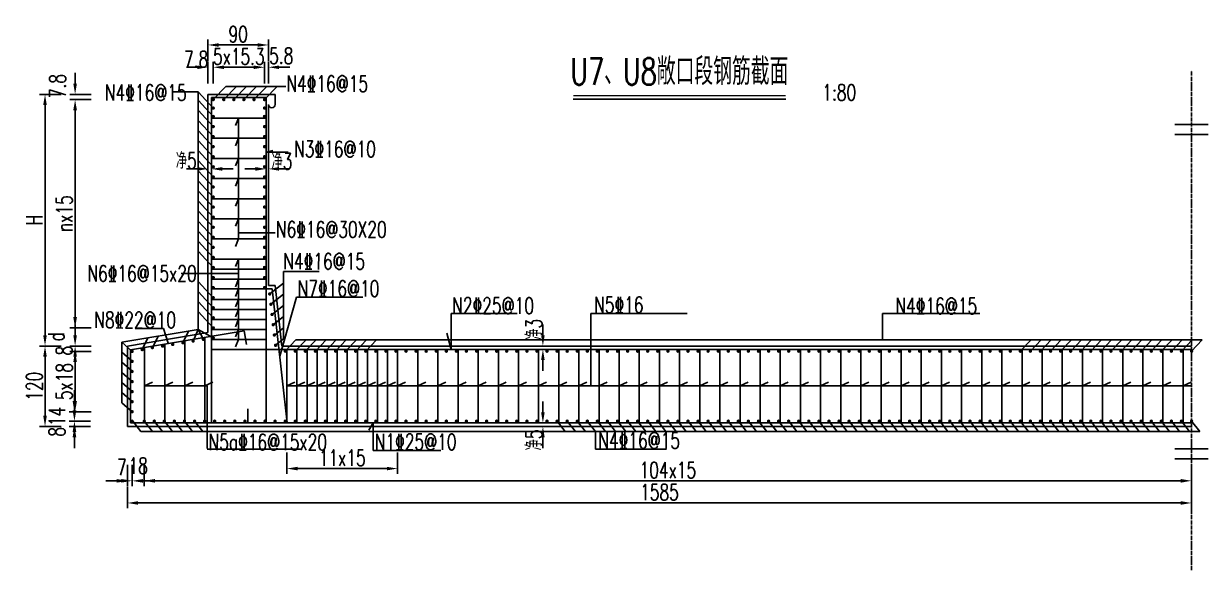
# Model space of a CAD drawing. Header units: millimetres. Extents: x -24222 to 32035, y -74604 to 14337.
# Drawn here: x -3096 to -1332, y -12174 to -11359 of the extents above; entities that cross this region are included whole.
import ezdxf
from ezdxf.enums import TextEntityAlignment as Align

# ---------------------------------------------------------------- set-up
doc = ezdxf.new("R2010")
doc.units = ezdxf.units.MM
doc.header["$LTSCALE"] = 0.25
doc.header["$MEASUREMENT"] = 0
doc.linetypes.add('ACAD_ISO04W100', pattern=[30, 24, -3, 0, -3])
for name, color, linetype in [('中心线', 5, 'ACAD_ISO04W100'), ('文字', 7, 'Continuous'), ('标注', 7, 'Continuous'), ('次轮廓线', 7, 'Continuous'), ('钢筋', 1, 'Continuous')]:
    doc.layers.add(name, color=color, linetype=linetype)
doc.styles.get("Standard").update_dxf_attribs({"font": 'simplex1.shx', "width": 0.7, "bigfont": 'hztxt.shx'})
doc.dimstyles.new('80', dxfattribs={"dimscale": 8, "dimtxt": 3, "dimasz": 2, "dimexe": 1, "dimexo": 1, "dimgap": 0.5, "dimtad": 1, "dimdec": 1, "dimdsep": 46, "dimtxsty": 'Standard', "dimcen": 0.5, "dimadec": 0, "dimazin": 0, "dimtfac": 1, "dimtdec": 1, "dimtofl": 0, "dimtmove": 2, "dimatfit": 3, "dimfxl": 0, "dimtolj": 1, "dimtzin": 0, "dimarcsym": 0})

# ---------------------------------------------------------------- blocks, each defined once
blk = doc.blocks.new('点筋')
at = {"layer": '钢筋', "const_width": 2.5}
blk.add_lwpolyline([(-1.25, 0, 1), (1.25, 0, 1)], format="xyb", close=True, dxfattribs=at)
blk = doc.blocks.new('*D267')
at = {"layer": 'Defpoints', "color": 0}
for p in [(-3019.2, -11839.5), (-3064.3, -11959.5), (-3019.2, -11959.5)]:
    blk.add_point(p, dxfattribs=at)
at = {"layer": '标注', "color": 0, "lineweight": -2}
for p, q in [((-3040.3, -11839.5), (-3072.3, -11839.5)), ((-3064.3, -11855.5), (-3064.3, -11943.5)), ((-3040.3, -11959.5), (-3072.3, -11959.5))]:
    blk.add_line(p, q, dxfattribs=at)
at = {"layer": '标注', "color": 0}
for points in [[(-3067, -11855.5), (-3061.7, -11855.5), (-3064.3, -11839.5)], [(-3067, -11943.5), (-3061.7, -11943.5), (-3064.3, -11959.5)]]:
    blk.add_solid(points, dxfattribs=at)
at = {"layer": '标注', "color": 0, "insert": (-3080.3, -11899.5), "char_height": 24, "attachment_point": 5, "rotation": 90}
blk.add_mtext('\\A1;120', dxfattribs=at)
blk = doc.blocks.new('*D276')
at = {"layer": 'Defpoints', "color": 0}
for p in [(-2813.8, -11424.1), (-2821.6, -11479.5), (-2813.8, -11472.3)]:
    blk.add_point(p, dxfattribs=at)
at = {"layer": '标注', "color": 0, "lineweight": -2}
for p, q in [((-2821.6, -11448.1), (-2821.6, -11416.1)), ((-2813.8, -11448.1), (-2813.8, -11416.1)), ((-2837.6, -11424.1), (-2853.6, -11424.1)), ((-2797.8, -11424.1), (-2781.8, -11424.1))]:
    blk.add_line(p, q, dxfattribs=at)
at = {"layer": '标注', "color": 0}
for points in [[(-2837.6, -11421.5), (-2837.6, -11426.8), (-2821.6, -11424.1)], [(-2797.8, -11421.5), (-2797.8, -11426.8), (-2813.8, -11424.1)]]:
    blk.add_solid(points, dxfattribs=at)
at = {"layer": '标注', "color": 0, "insert": (-2839.2, -11412.2), "char_height": 24, "attachment_point": 5}
blk.add_mtext('\\A1;7.8', dxfattribs=at)
blk = doc.blocks.new('*D277')
at = {"layer": 'Defpoints', "color": 0}
for p in [(-2731.6, -11424.1), (-2737.4, -11472.3), (-2731.6, -11472.3)]:
    blk.add_point(p, dxfattribs=at)
at = {"layer": '标注', "color": 0, "lineweight": -2}
for p, q in [((-2737.4, -11448.1), (-2737.4, -11416.1)), ((-2731.6, -11448.1), (-2731.6, -11416.1)), ((-2753.4, -11424.1), (-2769.4, -11424.1)), ((-2715.6, -11424.1), (-2699.6, -11424.1))]:
    blk.add_line(p, q, dxfattribs=at)
at = {"layer": '标注', "color": 0}
for points in [[(-2753.4, -11421.5), (-2753.4, -11426.8), (-2737.4, -11424.1)], [(-2715.6, -11421.5), (-2715.6, -11426.8), (-2731.6, -11424.1)]]:
    blk.add_solid(points, dxfattribs=at)
at = {"layer": '标注', "color": 0, "insert": (-2712.4, -11407), "char_height": 24, "attachment_point": 5}
blk.add_mtext('\\A1;5.8', dxfattribs=at)
blk = doc.blocks.new('*D268')
at = {"layer": 'Defpoints', "color": 0}
for p in [(-2731.6, -11390.9), (-2821.6, -11424.3), (-2731.6, -11424.3)]:
    blk.add_point(p, dxfattribs=at)
at = {"layer": '标注', "color": 0, "lineweight": -2}
for p, q in [((-2821.6, -11414.9), (-2821.6, -11382.9)), ((-2805.6, -11390.9), (-2747.6, -11390.9)), ((-2731.6, -11414.9), (-2731.6, -11382.9))]:
    blk.add_line(p, q, dxfattribs=at)
at = {"layer": '标注', "color": 0}
for points in [[(-2805.6, -11388.3), (-2805.6, -11393.6), (-2821.6, -11390.9)], [(-2747.6, -11388.3), (-2747.6, -11393.6), (-2731.6, -11390.9)]]:
    blk.add_solid(points, dxfattribs=at)
at = {"layer": '标注', "color": 0, "insert": (-2776.6, -11374.9), "char_height": 24, "attachment_point": 5}
blk.add_mtext('\\A1;90', dxfattribs=at)
blk = doc.blocks.new('*D278')
at = {"layer": 'Defpoints', "color": 0}
for p in [(-2941.6, -11839.5), (-3019.5, -11847.5), (-2934.6, -11847.5)]:
    blk.add_point(p, dxfattribs=at)
at = {"layer": '标注', "color": 0, "lineweight": -2}
for p, q in [((-3019.5, -11823.5), (-3019.5, -11807.5)), ((-2995.5, -11839.5), (-3027.5, -11839.5)), ((-2995.5, -11847.5), (-3027.5, -11847.5)), ((-3019.5, -11863.5), (-3019.5, -11879.5))]:
    blk.add_line(p, q, dxfattribs=at)
at = {"layer": '标注', "color": 0}
for points in [[(-3022.2, -11823.5), (-3016.8, -11823.5), (-3019.5, -11839.5)], [(-3022.2, -11863.5), (-3016.8, -11863.5), (-3019.5, -11847.5)]]:
    blk.add_solid(points, dxfattribs=at)
at = {"layer": '标注', "color": 0, "insert": (-3035.7, -11846.4), "char_height": 24, "attachment_point": 5, "rotation": 90}
blk.add_mtext('\\A1;8', dxfattribs=at)
blk = doc.blocks.new('*D269')
at = {"layer": 'Defpoints', "color": 0}
for p in [(-2941.6, -12039.7), (-1356.6, -12039.7), (-1356.6, -12073.4)]:
    blk.add_point(p, dxfattribs=at)
at = {"layer": '标注', "color": 0, "lineweight": -2}
for p, q in [((-2941.6, -12049.4), (-2941.6, -12081.4)), ((-1356.6, -12049.4), (-1356.6, -12081.4)), ((-2925.6, -12073.4), (-1372.6, -12073.4))]:
    blk.add_line(p, q, dxfattribs=at)
at = {"layer": '标注', "color": 0}
for points in [[(-2925.6, -12070.8), (-2925.6, -12076.1), (-2941.6, -12073.4)], [(-1372.6, -12070.8), (-1372.6, -12076.1), (-1356.6, -12073.4)]]:
    blk.add_solid(points, dxfattribs=at)
at = {"layer": '标注', "color": 0, "insert": (-2149.1, -12057.4), "char_height": 24, "attachment_point": 5}
blk.add_mtext('\\A1;1585', dxfattribs=at)
blk = doc.blocks.new('*D279')
at = {"layer": 'Defpoints', "color": 0}
for p in [(-2813.8, -11812.5), (-3019.5, -11839.5), (-2941.6, -11839.5)]:
    blk.add_point(p, dxfattribs=at)
at = {"layer": '标注', "color": 0, "lineweight": -2}
for p, q in [((-3019.5, -11796.5), (-3019.5, -11780.5)), ((-2995.5, -11812.5), (-3027.5, -11812.5)), ((-2995.5, -11839.5), (-3027.5, -11839.5)), ((-3019.5, -11855.5), (-3019.5, -11871.5))]:
    blk.add_line(p, q, dxfattribs=at)
at = {"layer": '标注', "color": 0}
for points in [[(-3022.2, -11796.5), (-3016.8, -11796.5), (-3019.5, -11812.5)], [(-3022.2, -11855.5), (-3016.8, -11855.5), (-3019.5, -11839.5)]]:
    blk.add_solid(points, dxfattribs=at)
at = {"layer": '标注', "color": 0, "insert": (-3047.7, -11825.8), "char_height": 24, "attachment_point": 5, "rotation": 90}
blk.add_mtext('\\A1;d', dxfattribs=at)
blk = doc.blocks.new('*D280')
at = {"layer": 'Defpoints', "color": 0}
for p in [(-2916.6, -11951.5), (-1356.6, -11951.5), (-1356.6, -12040.4)]:
    blk.add_point(p, dxfattribs=at)
at = {"layer": '标注', "color": 0, "lineweight": -2}
for p, q in [((-2916.6, -12016.4), (-2916.6, -12048.4)), ((-1356.6, -12016.4), (-1356.6, -12048.4)), ((-2900.6, -12040.4), (-1372.6, -12040.4))]:
    blk.add_line(p, q, dxfattribs=at)
at = {"layer": '标注', "color": 0}
for points in [[(-2900.6, -12037.7), (-2900.6, -12043.1), (-2916.6, -12040.4)], [(-1372.6, -12037.7), (-1372.6, -12043.1), (-1356.6, -12040.4)]]:
    blk.add_solid(points, dxfattribs=at)
at = {"layer": '标注', "color": 0, "insert": (-2136.6, -12024.4), "char_height": 24, "attachment_point": 5}
blk.add_mtext('\\A1;104x15', dxfattribs=at)
blk = doc.blocks.new('*D281')
at = {"layer": 'Defpoints', "color": 0}
for p in [(-2737.4, -11424.1), (-2813.8, -11472.3), (-2737.4, -11472.3)]:
    blk.add_point(p, dxfattribs=at)
at = {"layer": '标注', "color": 0, "lineweight": -2}
for p, q in [((-2813.8, -11448.1), (-2813.8, -11416.1)), ((-2737.4, -11448.1), (-2737.4, -11416.1)), ((-2797.8, -11424.1), (-2753.4, -11424.1))]:
    blk.add_line(p, q, dxfattribs=at)
at = {"layer": '标注', "color": 0}
for points in [[(-2797.8, -11421.5), (-2797.8, -11426.8), (-2813.8, -11424.1)], [(-2753.4, -11421.5), (-2753.4, -11426.8), (-2737.4, -11424.1)]]:
    blk.add_solid(points, dxfattribs=at)
at = {"layer": '标注', "color": 0, "insert": (-2775.6, -11408.1), "char_height": 24, "attachment_point": 5}
blk.add_mtext('\\A1;5x15.3', dxfattribs=at)
blk = doc.blocks.new('*D282')
at = {"layer": 'Defpoints', "color": 0}
for p in [(-2934.6, -11951.5), (-2916.6, -11951.5), (-2934.6, -12040.4)]:
    blk.add_point(p, dxfattribs=at)
at = {"layer": '标注', "color": 0, "lineweight": -2}
for p, q in [((-2934.6, -12016.4), (-2934.6, -12048.4)), ((-2916.6, -12016.4), (-2916.6, -12048.4)), ((-2950.6, -12040.4), (-2966.6, -12040.4)), ((-2900.6, -12040.4), (-2884.6, -12040.4))]:
    blk.add_line(p, q, dxfattribs=at)
at = {"layer": '标注', "color": 0}
for points in [[(-2950.6, -12037.7), (-2950.6, -12043.1), (-2934.6, -12040.4)], [(-2900.6, -12037.7), (-2900.6, -12043.1), (-2916.6, -12040.4)]]:
    blk.add_solid(points, dxfattribs=at)
at = {"layer": '标注', "color": 0, "insert": (-2925.6, -12018), "char_height": 24, "attachment_point": 5}
blk.add_mtext('\\A1;18', dxfattribs=at)
blk = doc.blocks.new('*D283')
at = {"layer": 'Defpoints', "color": 0}
for p in [(-2941.6, -11951.5), (-2934.6, -11951.5), (-2941.6, -12040.5)]:
    blk.add_point(p, dxfattribs=at)
at = {"layer": '标注', "color": 0, "lineweight": -2}
for p, q in [((-2941.6, -12016.5), (-2941.6, -12048.5)), ((-2934.6, -12016.5), (-2934.6, -12048.5)), ((-2957.6, -12040.5), (-2973.6, -12040.5)), ((-2918.6, -12040.5), (-2902.6, -12040.5))]:
    blk.add_line(p, q, dxfattribs=at)
at = {"layer": '标注', "color": 0}
for points in [[(-2957.6, -12037.8), (-2957.6, -12043.1), (-2941.6, -12040.5)], [(-2918.6, -12037.8), (-2918.6, -12043.1), (-2934.6, -12040.5)]]:
    blk.add_solid(points, dxfattribs=at)
at = {"layer": '标注', "color": 0, "insert": (-2949.8, -12020.2), "char_height": 24, "attachment_point": 5}
blk.add_mtext('\\A1;7', dxfattribs=at)
blk = doc.blocks.new('*D284')
at = {"layer": 'Defpoints', "color": 0}
for p in [(-3019.5, -11464.5), (-2813.8, -11464.5), (-2813.8, -11472.3)]:
    blk.add_point(p, dxfattribs=at)
at = {"layer": '标注', "color": 0, "lineweight": -2}
for p, q in [((-3019.5, -11448.5), (-3019.5, -11432.5)), ((-2995.5, -11464.5), (-3027.5, -11464.5)), ((-2995.5, -11472.3), (-3027.5, -11472.3)), ((-3019.5, -11488.3), (-3019.5, -11504.3))]:
    blk.add_line(p, q, dxfattribs=at)
at = {"layer": '标注', "color": 0}
for points in [[(-3022.2, -11448.5), (-3016.8, -11448.5), (-3019.5, -11464.5)], [(-3022.2, -11488.3), (-3016.8, -11488.3), (-3019.5, -11472.3)]]:
    blk.add_solid(points, dxfattribs=at)
at = {"layer": '标注', "color": 0, "insert": (-3045.5, -11452.2), "char_height": 24, "attachment_point": 5, "rotation": 90}
blk.add_mtext('\\A1;7.8', dxfattribs=at)
blk = doc.blocks.new('*D285')
at = {"layer": 'Defpoints', "color": 0}
for p in [(-3020.5, -11959.5), (-2934.6, -11951.5), (-2934.6, -11959.5)]:
    blk.add_point(p, dxfattribs=at)
at = {"layer": '标注', "color": 0, "lineweight": -2}
for p, q in [((-3020.5, -11935.5), (-3020.5, -11919.5)), ((-2996.5, -11951.5), (-3028.5, -11951.5)), ((-2996.5, -11959.5), (-3028.5, -11959.5)), ((-3020.5, -11975.5), (-3020.5, -11991.5))]:
    blk.add_line(p, q, dxfattribs=at)
at = {"layer": '标注', "color": 0}
for points in [[(-3023.2, -11935.5), (-3017.8, -11935.5), (-3020.5, -11951.5)], [(-3023.2, -11975.5), (-3017.8, -11975.5), (-3020.5, -11959.5)]]:
    blk.add_solid(points, dxfattribs=at)
at = {"layer": '标注', "color": 0, "insert": (-3046.5, -11967.5), "char_height": 24, "attachment_point": 5, "rotation": 90}
blk.add_mtext('\\A1;8', dxfattribs=at)
blk = doc.blocks.new('*D286')
at = {"layer": 'Defpoints', "color": 0}
for p in [(-3020.5, -11937.5), (-2934.6, -11937.5), (-2934.6, -11951.5)]:
    blk.add_point(p, dxfattribs=at)
at = {"layer": '标注', "color": 0, "lineweight": -2}
for p, q in [((-3020.5, -11921.5), (-3020.5, -11905.5)), ((-2996.5, -11937.5), (-3028.5, -11937.5)), ((-2996.5, -11951.5), (-3028.5, -11951.5)), ((-3020.5, -11967.5), (-3020.5, -11983.5))]:
    blk.add_line(p, q, dxfattribs=at)
at = {"layer": '标注', "color": 0}
for points in [[(-3023.2, -11921.5), (-3017.8, -11921.5), (-3020.5, -11937.5)], [(-3023.2, -11967.5), (-3017.8, -11967.5), (-3020.5, -11951.5)]]:
    blk.add_solid(points, dxfattribs=at)
at = {"layer": '标注', "color": 0, "insert": (-3046.5, -11944.5), "char_height": 24, "attachment_point": 5, "rotation": 90}
blk.add_mtext('\\A1;14', dxfattribs=at)
blk = doc.blocks.new('*D287')
at = {"layer": 'Defpoints', "color": 0}
for p in [(-3019.5, -11847.5), (-2934.6, -11847.5), (-2934.6, -11937.5)]:
    blk.add_point(p, dxfattribs=at)
at = {"layer": '标注', "color": 0, "lineweight": -2}
for p, q in [((-2995.5, -11847.5), (-3027.5, -11847.5)), ((-3019.5, -11921.5), (-3019.5, -11863.5)), ((-2995.5, -11937.5), (-3027.5, -11937.5))]:
    blk.add_line(p, q, dxfattribs=at)
at = {"layer": '标注', "color": 0}
for points in [[(-3022.2, -11863.5), (-3016.8, -11863.5), (-3019.5, -11847.5)], [(-3022.2, -11921.5), (-3016.8, -11921.5), (-3019.5, -11937.5)]]:
    blk.add_solid(points, dxfattribs=at)
at = {"layer": '标注', "color": 0, "insert": (-3035.5, -11892.5), "char_height": 24, "attachment_point": 5, "rotation": 90}
blk.add_mtext('\\A1;5x18', dxfattribs=at)
blk = doc.blocks.new('*D270')
at = {"layer": 'Defpoints', "color": 0}
for p in [(-3019.5, -11472.3), (-3019.5, -11812.5), (-3019.5, -11812.5)]:
    blk.add_point(p, dxfattribs=at)
at = {"layer": '标注', "color": 0, "lineweight": -2}
for p, q in [((-3019.5, -11472.3), (-3027.5, -11472.3)), ((-3019.5, -11488.3), (-3019.5, -11796.5)), ((-3019.5, -11812.5), (-3027.5, -11812.5))]:
    blk.add_line(p, q, dxfattribs=at)
at = {"layer": '标注', "color": 0}
for points in [[(-3022.2, -11488.3), (-3016.8, -11488.3), (-3019.5, -11472.3)], [(-3022.2, -11796.5), (-3016.8, -11796.5), (-3019.5, -11812.5)]]:
    blk.add_solid(points, dxfattribs=at)
at = {"layer": '标注', "color": 0, "insert": (-3035.5, -11642.4), "char_height": 24, "attachment_point": 5, "rotation": 90}
blk.add_mtext('\\A1;nx15', dxfattribs=at)
blk = doc.blocks.new('*D271')
at = {"layer": 'Defpoints', "color": 0}
for p in [(-3019.5, -11464.5), (-3064.3, -11839.5), (-3019.5, -11839.5)]:
    blk.add_point(p, dxfattribs=at)
at = {"layer": '标注', "color": 0, "lineweight": -2}
for p, q in [((-3040.3, -11464.5), (-3072.3, -11464.5)), ((-3064.3, -11480.5), (-3064.3, -11823.5)), ((-3040.3, -11839.5), (-3072.3, -11839.5))]:
    blk.add_line(p, q, dxfattribs=at)
at = {"layer": '标注', "color": 0}
for points in [[(-3067, -11480.5), (-3061.7, -11480.5), (-3064.3, -11464.5)], [(-3067, -11823.5), (-3061.7, -11823.5), (-3064.3, -11839.5)]]:
    blk.add_solid(points, dxfattribs=at)
at = {"layer": '标注', "color": 0, "insert": (-3080.3, -11652), "char_height": 24, "attachment_point": 5, "rotation": 90}
blk.add_mtext('\\A1;H', dxfattribs=at)
blk = doc.blocks.new('*D272')
at = {"layer": 'Defpoints', "color": 0}
for p in [(-2821.6, -11480.7), (-2816.3, -11485.5), (-2821.6, -11575.6)]:
    blk.add_point(p, dxfattribs=at)
at = {"layer": '标注', "color": 0, "lineweight": -2}
for p, q in [((-2821.6, -11551.6), (-2821.6, -11583.6)), ((-2816.3, -11551.6), (-2816.3, -11583.6)), ((-2837.6, -11575.6), (-2853.6, -11575.6)), ((-2800.3, -11575.6), (-2784.3, -11575.6))]:
    blk.add_line(p, q, dxfattribs=at)
at = {"layer": '标注', "color": 0}
for points in [[(-2837.6, -11572.9), (-2837.6, -11578.3), (-2821.6, -11575.6)], [(-2800.3, -11572.9), (-2800.3, -11578.3), (-2816.3, -11575.6)]]:
    blk.add_solid(points, dxfattribs=at)
at = {"layer": '标注', "color": 0, "insert": (-2853.9, -11563.3), "char_height": 24, "attachment_point": 5}
blk.add_mtext('\\A1;净5', dxfattribs=at)
blk = doc.blocks.new('*D288')
at = {"layer": 'Defpoints', "color": 0}
for p in [(-2734.9, -11479.5), (-2731.6, -11479.5), (-2734.9, -11575.6)]:
    blk.add_point(p, dxfattribs=at)
at = {"layer": '标注', "color": 0, "lineweight": -2}
for p, q in [((-2734.9, -11551.6), (-2734.9, -11583.6)), ((-2731.6, -11551.6), (-2731.6, -11583.6)), ((-2750.9, -11575.6), (-2766.9, -11575.6)), ((-2715.6, -11575.6), (-2699.6, -11575.6))]:
    blk.add_line(p, q, dxfattribs=at)
at = {"layer": '标注', "color": 0}
for points in [[(-2750.9, -11572.9), (-2750.9, -11578.3), (-2734.9, -11575.6)], [(-2715.6, -11572.9), (-2715.6, -11578.3), (-2731.6, -11575.6)]]:
    blk.add_solid(points, dxfattribs=at)
at = {"layer": '标注', "color": 0, "insert": (-2711.4, -11564.3), "char_height": 24, "attachment_point": 5}
blk.add_mtext('\\A1;净3', dxfattribs=at)
blk = doc.blocks.new('*D273')
at = {"layer": 'Defpoints', "color": 0}
for p in [(-2322.7, -11954.2), (-2322.7, -11959.5), (-2322.7, -11959.5)]:
    blk.add_point(p, dxfattribs=at)
at = {"layer": '标注', "color": 0, "lineweight": -2}
for p, q in [((-2322.7, -11938.2), (-2322.7, -11922.2)), ((-2322.7, -11954.2), (-2330.7, -11954.2)), ((-2322.7, -11959.5), (-2330.7, -11959.5)), ((-2322.7, -11975.5), (-2322.7, -11991.5))]:
    blk.add_line(p, q, dxfattribs=at)
at = {"layer": '标注', "color": 0}
for points in [[(-2325.4, -11938.2), (-2320.1, -11938.2), (-2322.7, -11954.2)], [(-2325.4, -11975.5), (-2320.1, -11975.5), (-2322.7, -11959.5)]]:
    blk.add_solid(points, dxfattribs=at)
at = {"layer": '标注', "color": 0, "insert": (-2336, -11979.6), "char_height": 24, "attachment_point": 5, "rotation": 90}
blk.add_mtext('\\A1;净5', dxfattribs=at)
blk = doc.blocks.new('*D274')
at = {"layer": 'Defpoints', "color": 0}
for p in [(-2322.7, -11839.5), (-2322.7, -11839.5), (-2322.7, -11844.5)]:
    blk.add_point(p, dxfattribs=at)
at = {"layer": '标注', "color": 0, "lineweight": -2}
for p, q in [((-2322.7, -11823.5), (-2322.7, -11807.5)), ((-2322.7, -11839.5), (-2330.7, -11839.5)), ((-2322.7, -11844.5), (-2330.7, -11844.5)), ((-2322.7, -11860.5), (-2322.7, -11876.5))]:
    blk.add_line(p, q, dxfattribs=at)
at = {"layer": '标注', "color": 0}
for points in [[(-2325.4, -11823.5), (-2320.1, -11823.5), (-2322.7, -11839.5)], [(-2325.4, -11860.5), (-2320.1, -11860.5), (-2322.7, -11844.5)]]:
    blk.add_solid(points, dxfattribs=at)
at = {"layer": '标注', "color": 0, "insert": (-2336, -11814.7), "char_height": 24, "attachment_point": 5, "rotation": 90}
blk.add_mtext('\\A1;净3', dxfattribs=at)
blk = doc.blocks.new('*D289')
at = {"layer": 'Defpoints', "color": 0}
for p in [(-2704.1, -11899), (-2539.1, -11899), (-2539.1, -12022.2)]:
    blk.add_point(p, dxfattribs=at)
at = {"layer": '标注', "color": 0, "lineweight": -2}
for p, q in [((-2704.1, -11998.2), (-2704.1, -12030.2)), ((-2539.1, -11998.2), (-2539.1, -12030.2)), ((-2688.1, -12022.2), (-2555.1, -12022.2))]:
    blk.add_line(p, q, dxfattribs=at)
at = {"layer": '标注', "color": 0}
for points in [[(-2688.1, -12019.5), (-2688.1, -12024.8), (-2704.1, -12022.2)], [(-2555.1, -12019.5), (-2555.1, -12024.8), (-2539.1, -12022.2)]]:
    blk.add_solid(points, dxfattribs=at)
at = {"layer": '标注', "color": 0, "insert": (-2621.6, -12006.2), "char_height": 24, "attachment_point": 5}
blk.add_mtext('\\A1;11x15', dxfattribs=at)

msp = doc.modelspace()

# ---------------------------------------------------------------- linework, layer by layer
at = {"layer": '中心线'}
msp.add_line((-1356.586, -12173.773), (-1356.586, -11428.864), dxfattribs=at)
at = {"layer": '文字'}
msp.add_line((-2277.615, -11471.429), (-1961.028, -11471.429), dxfattribs=at)
at = {"layer": '文字', "const_width": 2}
msp.add_lwpolyline([(-2277.615, -11466.429), (-1961.028, -11466.429)], dxfattribs=at)
at = {"layer": '标注'}
for p, q in [((-2836.118, -11460.752), (-2873.317, -11460.752)), ((-2836.118, -11814.887), (-2836.118, -11460.752)), ((-2813.786, -11485), (-2836.118, -11460.752)), ((-2813.786, -11472.3), (-2794.838, -11452.976)), ((-2798.086, -11472.3), (-2779.138, -11452.976)), ((-2794.838, -11452.976), (-2705.409, -11452.976)), ((-2783.086, -11472.3), (-2764.138, -11452.976)), ((-2768.086, -11472.3), (-2749.138, -11452.976)), ((-2753.086, -11472.3), (-2734.138, -11452.976)), ((-2737.386, -11472.3), (-2718.438, -11452.976)), ((-2813.786, -11497.5), (-2836.118, -11473.252)), ((-2813.786, -11512.5), (-2836.118, -11488.252)), ((-2813.786, -11527.5), (-2836.118, -11503.252)), ((-2776.073, -11499.968), (-2780.588, -11511.086)), ((-2776.164, -11680), (-2776.086, -11500)), ((-2813.786, -11542.5), (-2836.118, -11518.252)), ((-1381.586, -11509.211), (-1331.586, -11509.211)), ((-2813.786, -11557.5), (-2836.118, -11533.252)), ((-2776.086, -11530), (-2780.601, -11541.118)), ((-1381.586, -11524.211), (-1331.586, -11524.211)), ((-2813.786, -11572.5), (-2836.118, -11548.252)), ((-2734.886, -11550.85), (-2724.998, -11548.06)), ((-2734.886, -11550.85), (-2702.063, -11550.85)), ((-2813.786, -11587.5), (-2836.118, -11563.252)), ((-2776.086, -11560), (-2780.601, -11571.118)), ((-2813.786, -11602.5), (-2836.118, -11578.252)), ((-2776.086, -11590), (-2780.601, -11601.118)), ((-2813.786, -11617.5), (-2836.118, -11593.252)), ((-2813.786, -11632.5), (-2836.118, -11608.252)), ((-2813.786, -11647.5), (-2836.118, -11623.252)), ((-2776.086, -11620), (-2780.601, -11631.118)), ((-2813.786, -11662.5), (-2836.118, -11638.252)), ((-2813.786, -11677.5), (-2836.118, -11653.252)), ((-2776.086, -11650), (-2780.601, -11661.118)), ((-2813.786, -11692.5), (-2836.118, -11668.252)), ((-2776.086, -11680), (-2780.601, -11691.118)), ((-2776.086, -11670.665), (-2721.59, -11670.665)), ((-2813.786, -11707.5), (-2836.118, -11683.252)), ((-2813.786, -11722.5), (-2836.118, -11698.252)), ((-2776.086, -11710), (-2780.601, -11721.118)), ((-2776.229, -11830), (-2776.177, -11710)), ((-2776.186, -11731.616), (-2861.39, -11731.616)), ((-2709.025, -11828.956), (-2709.025, -11728.383)), ((-2709.025, -11728.383), (-2656.023, -11728.383)), ((-2813.786, -11767.5), (-2836.118, -11743.252)), ((-2776.086, -11740), (-2780.601, -11751.118)), ((-2729.598, -11761.925), (-2709.025, -11745.627)), ((-2813.786, -11782.5), (-2836.118, -11758.252)), ((-2776.086, -11754.5), (-2780.601, -11765.618)), ((-2727.879, -11777.228), (-2709.025, -11762.293)), ((-2714.791, -11854.752), (-2689.763, -11766.799)), ((-2689.763, -11766.799), (-2590.708, -11766.799)), ((-2813.786, -11797.5), (-2836.118, -11773.252)), ((-2776.086, -11770), (-2780.601, -11781.118)), ((-2776.086, -11785), (-2780.601, -11796.118)), ((-2726.159, -11792.532), (-2709.025, -11778.958)), ((-2813.786, -11812.5), (-2836.118, -11788.252)), ((-2776.081, -11799.669), (-2780.597, -11810.787)), ((-2724.44, -11807.836), (-2709.025, -11795.624)), ((-2459.516, -11844.5), (-2459.516, -11790.82)), ((-2459.516, -11790.82), (-2360.813, -11790.82)), ((-2251.554, -11791.235), (-2107.836, -11791.235)), ((-2251.554, -11791.235), (-2251.554, -11899)), ((-1816.771, -11830.376), (-1816.771, -11791.235)), ((-1816.771, -11791.235), (-1671.984, -11791.235)), ((-2888.059, -11813.43), (-2929.999, -11813.43)), ((-2880.928, -11835.474), (-2888.059, -11813.43)), ((-2850.384, -11817.259), (-2858.867, -11834.643)), ((-2836.118, -11814.887), (-2843.676, -11832.111)), ((-2836.166, -11814.895), (-2828.486, -11829.58)), ((-2836.142, -11814.942), (-2813.786, -11827.5)), ((-2776.086, -11814.669), (-2780.601, -11825.787)), ((-2722.72, -11823.139), (-2709.025, -11812.29)), ((-2459.516, -11844.5), (-2465.772, -11820.506)), ((-2950.062, -11833.828), (-2950.061, -11924.128)), ((-2934.586, -11847.5), (-2950.062, -11833.828)), ((-2911.131, -11827.357), (-2919.629, -11844.77)), ((-2895.944, -11824.832), (-2904.438, -11842.238)), ((-2776.094, -11829.669), (-2780.61, -11840.787)), ((-2721.001, -11838.443), (-2709.025, -11828.956)), ((-2706.586, -11847.2), (-2690.572, -11830.376)), ((-2691.586, -11847.2), (-2675.572, -11830.376)), ((-2690.572, -11830.376), (-1340.572, -11830.376)), ((-2676.586, -11847.2), (-2660.572, -11830.376)), ((-2661.586, -11847.2), (-2645.572, -11830.376)), ((-2646.586, -11847.2), (-2630.572, -11830.376)), ((-2631.586, -11847.2), (-2615.572, -11830.376)), ((-2616.586, -11847.2), (-2600.572, -11830.376)), ((-2601.586, -11847.2), (-2585.572, -11830.376)), ((-2586.586, -11847.2), (-2570.572, -11830.376)), ((-1611.586, -11847.2), (-1595.572, -11830.376)), ((-1596.586, -11847.2), (-1580.572, -11830.376)), ((-1581.586, -11847.2), (-1565.572, -11830.376)), ((-1566.586, -11847.2), (-1550.572, -11830.376)), ((-1551.586, -11847.2), (-1535.572, -11830.376)), ((-1536.586, -11847.2), (-1520.572, -11830.376)), ((-1521.586, -11847.2), (-1505.572, -11830.376)), ((-1506.586, -11847.2), (-1490.572, -11830.376)), ((-1491.586, -11847.2), (-1475.572, -11830.376)), ((-1476.586, -11847.2), (-1460.572, -11830.376)), ((-1461.586, -11847.2), (-1445.572, -11830.376)), ((-1446.586, -11847.2), (-1430.572, -11830.376)), ((-1431.586, -11847.2), (-1415.572, -11830.376)), ((-1416.586, -11847.2), (-1400.572, -11830.376)), ((-1401.586, -11847.2), (-1385.572, -11830.376)), ((-1386.586, -11847.2), (-1370.572, -11830.376)), ((-1371.586, -11847.2), (-1355.572, -11830.376)), ((-1356.586, -11847.2), (-1340.572, -11830.376)), ((-2934.586, -11862.2), (-2950.062, -11848.828)), ((-2934.586, -11877.2), (-2950.062, -11863.828)), ((-2934.586, -11892.2), (-2950.062, -11878.828)), ((-2934.586, -11907.2), (-2950.062, -11893.828)), ((-2934.586, -11922.2), (-2950.062, -11908.828)), ((-2916.086, -11899), (-2904.189, -11893.484)), ((-2916.086, -11899), (-2823.046, -11899.021)), ((-2886.086, -11899), (-2874.189, -11893.484)), ((-2856.086, -11899), (-2844.189, -11893.484)), ((-2826.086, -11899), (-2814.189, -11893.484)), ((-2823.046, -11899.021), (-2823.046, -11992.426)), ((-2704.086, -11899), (-2692.189, -11893.484)), ((-2704.086, -11899), (-1356.586, -11899)), ((-2689.086, -11899), (-2677.189, -11893.484)), ((-2674.086, -11899), (-2662.189, -11893.484)), ((-2659.086, -11899), (-2647.189, -11893.484)), ((-2644.086, -11899), (-2632.189, -11893.484)), ((-2629.086, -11899), (-2617.189, -11893.484)), ((-2614.086, -11899), (-2602.189, -11893.484)), ((-2599.086, -11899), (-2587.189, -11893.484)), ((-2584.086, -11899), (-2572.189, -11893.484)), ((-2569.086, -11899), (-2557.189, -11893.484)), ((-2554.086, -11899), (-2542.189, -11893.484)), ((-2539.086, -11899), (-2527.189, -11893.484)), ((-2509.086, -11899), (-2497.189, -11893.484)), ((-2479.086, -11899), (-2467.189, -11893.484)), ((-2449.086, -11899), (-2437.189, -11893.484)), ((-2419.086, -11899), (-2407.189, -11893.484)), ((-2389.086, -11899), (-2377.189, -11893.484)), ((-2359.086, -11899), (-2347.189, -11893.484)), ((-2329.086, -11899), (-2317.189, -11893.484)), ((-2299.086, -11899), (-2287.189, -11893.484)), ((-2269.086, -11899), (-2257.189, -11893.484)), ((-2239.086, -11899), (-2227.189, -11893.484)), ((-2209.086, -11899), (-2197.189, -11893.484)), ((-2179.086, -11899), (-2167.189, -11893.484)), ((-2149.086, -11899), (-2137.189, -11893.484)), ((-2119.086, -11899), (-2107.189, -11893.484)), ((-2089.086, -11899), (-2077.189, -11893.484)), ((-2059.086, -11899), (-2047.189, -11893.484)), ((-2029.086, -11899), (-2017.189, -11893.484)), ((-1999.086, -11899), (-1987.189, -11893.484)), ((-1969.086, -11899), (-1957.189, -11893.484)), ((-1939.086, -11899), (-1927.189, -11893.484)), ((-1909.086, -11899), (-1897.189, -11893.484)), ((-1879.086, -11899), (-1867.189, -11893.484)), ((-1849.086, -11899), (-1837.189, -11893.484)), ((-1819.086, -11899), (-1807.189, -11893.484)), ((-1789.086, -11899), (-1777.189, -11893.484)), ((-1759.086, -11899), (-1747.189, -11893.484)), ((-1729.086, -11899), (-1717.189, -11893.484)), ((-1699.086, -11899), (-1687.189, -11893.484)), ((-1669.086, -11899), (-1657.189, -11893.484)), ((-1639.086, -11899), (-1627.189, -11893.484)), ((-1609.086, -11899), (-1597.189, -11893.484)), ((-1579.086, -11899), (-1567.189, -11893.484)), ((-1549.086, -11899), (-1537.189, -11893.484)), ((-1519.086, -11899), (-1507.189, -11893.484)), ((-1489.086, -11899), (-1477.189, -11893.484)), ((-1459.086, -11899), (-1447.189, -11893.484)), ((-1429.086, -11899), (-1417.189, -11893.484)), ((-1399.086, -11899), (-1387.189, -11893.484)), ((-1369.086, -11899), (-1357.189, -11893.484)), ((-2934.585, -11937.501), (-2950.061, -11924.128)), ((-2933.586, -11951.5), (-2921.408, -11967.025)), ((-2916.586, -11951.5), (-2904.408, -11967.025)), ((-2901.586, -11951.5), (-2889.408, -11967.025)), ((-2886.586, -11951.5), (-2874.408, -11967.025)), ((-2871.586, -11951.5), (-2859.408, -11967.025)), ((-2856.586, -11951.5), (-2844.408, -11967.025)), ((-2841.586, -11951.5), (-2829.408, -11967.025)), ((-2575.373, -11953.982), (-2582.118, -11965.066)), ((-2575.373, -11953.982), (-2575.373, -11995.082)), ((-2301.586, -11951.5), (-2289.408, -11967.025)), ((-2286.586, -11951.5), (-2274.408, -11967.025)), ((-2271.586, -11951.5), (-2259.408, -11967.025)), ((-2256.586, -11951.5), (-2244.408, -11967.025)), ((-2241.586, -11951.5), (-2229.408, -11967.025)), ((-2226.586, -11951.5), (-2214.408, -11967.025)), ((-2211.586, -11951.5), (-2199.408, -11967.025)), ((-2196.586, -11951.5), (-2184.408, -11967.025)), ((-2181.586, -11951.5), (-2169.408, -11967.025)), ((-2166.586, -11951.5), (-2154.408, -11967.025)), ((-2151.586, -11951.5), (-2139.408, -11967.025)), ((-2136.586, -11951.5), (-2124.408, -11967.025)), ((-2121.586, -11951.5), (-2109.408, -11967.025)), ((-2106.586, -11951.5), (-2094.408, -11967.025)), ((-2091.586, -11951.5), (-2079.408, -11967.025)), ((-2076.586, -11951.5), (-2064.408, -11967.025)), ((-2061.586, -11951.5), (-2049.408, -11967.025)), ((-2046.586, -11951.5), (-2034.408, -11967.025)), ((-2031.586, -11951.5), (-2019.408, -11967.025)), ((-2016.586, -11951.5), (-2004.408, -11967.025)), ((-2001.586, -11951.5), (-1989.408, -11967.025)), ((-1986.586, -11951.5), (-1974.408, -11967.025)), ((-1971.586, -11951.5), (-1959.408, -11967.025)), ((-1956.586, -11951.5), (-1944.408, -11967.025)), ((-1941.586, -11951.5), (-1929.408, -11967.025)), ((-1926.586, -11951.5), (-1914.408, -11967.025)), ((-1911.586, -11951.5), (-1899.408, -11967.025)), ((-1896.586, -11951.5), (-1884.408, -11967.025)), ((-1881.586, -11951.5), (-1869.408, -11967.025)), ((-1866.586, -11951.5), (-1854.408, -11967.025)), ((-1851.586, -11951.5), (-1839.408, -11967.025)), ((-1836.586, -11951.5), (-1824.408, -11967.025)), ((-1821.586, -11951.5), (-1809.408, -11967.025)), ((-1806.586, -11951.5), (-1794.408, -11967.025)), ((-1791.586, -11951.5), (-1779.408, -11967.025)), ((-1776.586, -11951.5), (-1764.408, -11967.025)), ((-1761.586, -11951.5), (-1749.408, -11967.025)), ((-1746.586, -11951.5), (-1734.408, -11967.025)), ((-1731.586, -11951.5), (-1719.408, -11967.025)), ((-1716.586, -11951.5), (-1704.408, -11967.025)), ((-1701.586, -11951.5), (-1689.408, -11967.025)), ((-1686.586, -11951.5), (-1674.408, -11967.025)), ((-1671.586, -11951.5), (-1659.408, -11967.025)), ((-1656.586, -11951.5), (-1644.408, -11967.025)), ((-1641.586, -11951.5), (-1629.408, -11967.025)), ((-1626.586, -11951.5), (-1614.408, -11967.025)), ((-1611.586, -11951.5), (-1599.408, -11967.025)), ((-1596.586, -11951.5), (-1584.408, -11967.025)), ((-1581.586, -11951.5), (-1569.408, -11967.025)), ((-1566.586, -11951.5), (-1554.408, -11967.025)), ((-1551.586, -11951.5), (-1539.408, -11967.025)), ((-1536.586, -11951.5), (-1524.408, -11967.025)), ((-1521.586, -11951.5), (-1509.408, -11967.025)), ((-1506.586, -11951.5), (-1494.408, -11967.025)), ((-1491.586, -11951.5), (-1479.408, -11967.025)), ((-1476.586, -11951.5), (-1464.408, -11967.025)), ((-1461.586, -11951.5), (-1449.408, -11967.025)), ((-1446.586, -11951.5), (-1434.408, -11967.025)), ((-1431.586, -11951.5), (-1419.408, -11967.025)), ((-1416.586, -11951.5), (-1404.408, -11967.025)), ((-1401.586, -11951.5), (-1389.408, -11967.025)), ((-1386.586, -11951.5), (-1374.408, -11967.025)), ((-1371.586, -11951.5), (-1359.408, -11967.025)), ((-1356.586, -11951.5), (-1344.408, -11967.025)), ((-2921.408, -11967.025), (-1344.408, -11967.025)), ((-2244.408, -11967.025), (-2244.408, -11993.106)), ((-2823.046, -11993.126), (-2681.5, -11993.126)), ((-2575.373, -11995.082), (-2474.595, -11995.082)), ((-2244.408, -11993.106), (-2138.837, -11993.106)), ((-1381.586, -11992.872), (-1331.586, -11992.872)), ((-1381.586, -12007.872), (-1331.586, -12007.872))]:
    msp.add_line(p, q, dxfattribs=at)
at = {"layer": '次轮廓线'}
for p, q in [((-2821.586, -11464.5), (-2731.586, -11464.5)), ((-2821.586, -11464.5), (-2821.586, -11819.5)), ((-2731.586, -11464.5), (-2721.586, -11464.5)), ((-2721.586, -11464.5), (-2721.586, -11479.5)), ((-2731.586, -11479.5), (-2731.586, -11749.5)), ((-2731.586, -11749.5), (-2721.586, -11749.5)), ((-2711.473, -11839.5), (-2721.586, -11749.5)), ((-2950.062, -11833.828), (-2836.118, -11814.887)), ((-2941.586, -11839.5), (-2821.586, -11819.5)), ((-2941.586, -11839.5), (-2941.586, -11959.5)), ((-2711.473, -11839.5), (-1356.586, -11839.5)), ((-1356.586, -11959.5), (-2941.586, -11959.5))]:
    msp.add_line(p, q, dxfattribs=at)
msp.add_arc((-2726.586, -11479.5), 5, 180, 0, dxfattribs=at)
at = {"layer": '钢筋'}
for p, q in [((-2816.286, -11469.3), (-2816.286, -11954.2)), ((-2816.286, -11469.3), (-2734.886, -11469.3)), ((-2734.886, -11469.3), (-2734.886, -11954.2)), ((-2816.286, -11500), (-2734.886, -11500)), ((-2816.286, -11530), (-2734.886, -11530)), ((-2816.286, -11560), (-2734.886, -11560)), ((-2816.286, -11590), (-2734.886, -11590)), ((-2816.286, -11620), (-2734.886, -11620)), ((-2816.286, -11650), (-2734.886, -11650)), ((-2816.286, -11680), (-2734.886, -11680)), ((-2816.286, -11710), (-2734.886, -11710)), ((-2816.286, -11725), (-2734.886, -11725)), ((-2816.286, -11740), (-2734.886, -11740)), ((-2816.286, -11754.5), (-2726.055, -11754.5)), ((-2703.617, -11954.2), (-2726.055, -11754.5)), ((-2816.286, -11770), (-2734.886, -11770)), ((-2816.286, -11785), (-2734.886, -11785)), ((-2816.286, -11800), (-2734.886, -11800)), ((-2937.086, -11845.133), (-2767.586, -11816.883)), ((-2816.286, -11815), (-2734.886, -11815)), ((-2764.165, -11837.406), (-2767.586, -11816.883)), ((-2886.086, -11836.633), (-2886.086, -11954.2)), ((-2856.086, -11831.633), (-2856.086, -11954.2)), ((-2826.086, -11826.633), (-2826.086, -11953.5)), ((-2816.286, -11830), (-2734.886, -11830)), ((-2937.086, -11845.133), (-2937.086, -11954.2)), ((-2916.086, -11841.633), (-2916.086, -11954.2)), ((-2816.286, -11844.5), (-1356.586, -11844.5)), ((-2704.086, -11844.5), (-2704.086, -11954.2)), ((-2689.086, -11844.5), (-2689.086, -11954.2)), ((-2674.086, -11844.5), (-2674.086, -11954.2)), ((-2659.086, -11844.5), (-2659.086, -11954.2)), ((-2644.086, -11844.5), (-2644.086, -11954.2)), ((-2629.086, -11844.5), (-2629.086, -11954.2)), ((-2614.086, -11844.5), (-2614.086, -11954.2)), ((-2599.086, -11844.5), (-2599.086, -11954.2)), ((-2584.086, -11844.5), (-2584.086, -11954.2)), ((-2569.086, -11844.5), (-2569.086, -11954.2)), ((-2554.086, -11844.5), (-2554.086, -11954.2)), ((-2539.086, -11844.5), (-2539.086, -11954.2)), ((-2509.086, -11844.5), (-2509.086, -11954.2)), ((-2479.086, -11844.5), (-2479.086, -11954.2)), ((-2449.086, -11844.5), (-2449.086, -11954.2)), ((-2419.086, -11844.5), (-2419.086, -11954.2)), ((-2389.086, -11844.5), (-2389.086, -11954.2)), ((-2359.086, -11844.5), (-2359.086, -11954.2)), ((-2329.086, -11844.5), (-2329.086, -11953.5)), ((-2299.086, -11844.5), (-2299.086, -11953.5)), ((-2269.086, -11844.5), (-2269.086, -11953.5)), ((-2239.086, -11844.5), (-2239.086, -11953.5)), ((-2209.086, -11844.5), (-2209.086, -11953.5)), ((-2179.086, -11844.5), (-2179.086, -11953.5)), ((-2149.086, -11844.5), (-2149.086, -11954.2)), ((-2119.086, -11844.5), (-2119.086, -11954.2)), ((-2089.086, -11844.5), (-2089.086, -11954.2)), ((-2059.086, -11844.5), (-2059.086, -11954.2)), ((-2029.086, -11844.5), (-2029.086, -11954.2)), ((-1999.086, -11844.5), (-1999.086, -11954.2)), ((-1969.086, -11844.5), (-1969.086, -11954.2)), ((-1939.086, -11844.5), (-1939.086, -11954.2)), ((-1909.086, -11844.5), (-1909.086, -11954.2)), ((-1879.086, -11844.5), (-1879.086, -11954.2)), ((-1849.086, -11844.5), (-1849.086, -11953.5)), ((-1819.086, -11844.5), (-1819.086, -11954.2)), ((-1789.086, -11844.5), (-1789.086, -11954.2)), ((-1759.086, -11844.5), (-1759.086, -11954.2)), ((-1729.086, -11844.5), (-1729.086, -11954.2)), ((-1699.086, -11844.5), (-1699.086, -11953.5)), ((-1669.086, -11844.5), (-1669.086, -11954.2)), ((-1639.086, -11844.5), (-1639.086, -11954.2)), ((-1609.086, -11844.5), (-1609.086, -11954.2)), ((-1579.086, -11844.5), (-1579.086, -11954.2)), ((-1549.086, -11844.5), (-1549.086, -11954.2)), ((-1519.086, -11844.5), (-1519.086, -11954.2)), ((-1489.086, -11844.5), (-1489.086, -11954.2)), ((-1459.086, -11844.5), (-1459.086, -11954.2)), ((-1429.086, -11844.5), (-1429.086, -11954.2)), ((-1399.086, -11844.5), (-1399.086, -11954.2)), ((-1369.086, -11844.5), (-1369.086, -11954.2)), ((-2762.086, -11954.2), (-2762.086, -11933.2)), ((-2937.086, -11954.2), (-2761.086, -11954.2)), ((-1356.586, -11954.2), (-2816.286, -11954.2))]:
    msp.add_line(p, q, dxfattribs=at)

# ---------------------------------------------------------------- block references
at = {"layer": '钢筋', "xscale": -1}
for p in [(-2813.786, -11472.3), (-2813.786, -11485), (-2798.086, -11472.3), (-2783.086, -11472.3), (-2768.086, -11472.3), (-2753.086, -11472.3), (-2813.786, -11497.5), (-2813.786, -11512.5), (-2813.786, -11527.5), (-2813.786, -11542.5), (-2813.786, -11557.5), (-2813.786, -11572.5), (-2813.786, -11587.5), (-2813.786, -11602.5), (-2813.786, -11617.5), (-2813.786, -11632.5), (-2813.786, -11647.5), (-2813.786, -11662.5), (-2813.786, -11677.5), (-2813.786, -11692.5), (-2813.786, -11707.5), (-2813.786, -11722.5), (-2813.786, -11737.5), (-2813.786, -11752.5), (-2813.786, -11767.5), (-2813.786, -11782.5), (-2813.786, -11797.5), (-2813.786, -11812.5), (-2904.438, -11841.938), (-2889.248, -11839.707), (-2874.057, -11837.175), (-2858.867, -11834.643), (-2843.676, -11832.111), (-2828.486, -11829.58), (-2813.786, -11827.5), (-2934.585, -11847.501), (-2919.629, -11844.77), (-2706.586, -11847.2), (-2691.586, -11847.2), (-2676.586, -11847.2), (-2661.586, -11847.2), (-2646.586, -11847.2), (-2631.586, -11847.2), (-2616.586, -11847.2), (-2601.586, -11847.2), (-2586.586, -11847.2), (-2571.586, -11847.2), (-2556.586, -11847.2), (-2541.586, -11847.2), (-2526.586, -11847.2), (-2511.586, -11847.2), (-2496.586, -11847.2), (-2481.586, -11847.2), (-2466.586, -11847.2), (-2451.586, -11847.2), (-2436.586, -11847.2), (-2421.586, -11847.2), (-2406.586, -11847.2), (-2391.586, -11847.2), (-2376.586, -11847.2), (-2361.586, -11847.2), (-2346.586, -11847.2), (-2331.586, -11847.2), (-2316.586, -11847.2), (-2301.586, -11847.2), (-2286.586, -11847.2), (-2271.586, -11847.2), (-2256.586, -11847.2), (-2241.586, -11847.2), (-2226.586, -11847.2), (-2211.586, -11847.2), (-2196.586, -11847.2), (-2181.586, -11847.2), (-2166.586, -11847.2), (-2151.586, -11847.2), (-2136.586, -11847.2), (-2121.586, -11847.2), (-2106.586, -11847.2), (-2091.586, -11847.2), (-2076.586, -11847.2), (-2061.586, -11847.2), (-2046.586, -11847.2), (-2031.586, -11847.2), (-2016.586, -11847.2), (-2001.586, -11847.2), (-1986.586, -11847.2), (-1971.586, -11847.2), (-1956.586, -11847.2), (-1941.586, -11847.2), (-1926.586, -11847.2), (-1911.586, -11847.2), (-1896.586, -11847.2), (-1881.586, -11847.2), (-1866.586, -11847.2), (-1851.586, -11847.2), (-1836.586, -11847.2), (-1821.586, -11847.2), (-1806.586, -11847.2), (-1791.586, -11847.2), (-1776.586, -11847.2), (-1761.586, -11847.2), (-1746.586, -11847.2), (-1731.586, -11847.2), (-1716.586, -11847.2), (-1701.586, -11847.2), (-1686.586, -11847.2), (-1671.586, -11847.2), (-1656.586, -11847.2), (-1641.586, -11847.2), (-1626.586, -11847.2), (-1611.586, -11847.2), (-1596.586, -11847.2), (-1581.586, -11847.2), (-1566.586, -11847.2), (-1551.586, -11847.2), (-1536.586, -11847.2), (-1521.586, -11847.2), (-1506.586, -11847.2), (-1491.586, -11847.2), (-1476.586, -11847.2), (-1461.586, -11847.2), (-1446.586, -11847.2), (-1431.586, -11847.2), (-1416.586, -11847.2), (-1401.586, -11847.2), (-1386.586, -11847.2), (-1371.586, -11847.2), (-1356.586, -11847.2), (-2934.585, -11862.501), (-2934.585, -11877.501), (-2934.585, -11892.501), (-2934.585, -11907.501), (-2934.585, -11922.501), (-2934.585, -11937.501), (-2934.585, -11951.501), (-2916.586, -11951.5), (-2901.586, -11951.5), (-2886.586, -11951.5), (-2871.586, -11951.5), (-2856.586, -11951.5), (-2841.586, -11951.5), (-2826.586, -11951.5), (-2811.586, -11951.5), (-2796.586, -11951.5), (-2781.586, -11951.5), (-2766.586, -11951.5), (-2751.586, -11951.5), (-2736.586, -11951.5), (-2721.586, -11951.5), (-2706.586, -11951.5), (-2691.586, -11951.5), (-2676.586, -11951.5), (-2661.586, -11951.5), (-2646.586, -11951.5), (-2631.586, -11951.5), (-2616.586, -11951.5), (-2601.586, -11951.5), (-2586.586, -11951.5), (-2571.586, -11951.5), (-2556.586, -11951.5), (-2541.586, -11951.5), (-2526.586, -11951.5), (-2511.586, -11951.5), (-2496.586, -11951.5), (-2481.586, -11951.5), (-2466.586, -11951.5), (-2451.586, -11951.5), (-2436.586, -11951.5), (-2421.586, -11951.5), (-2406.586, -11951.5), (-2391.586, -11951.5), (-2376.586, -11951.5), (-2361.586, -11951.5), (-2346.586, -11951.5), (-2331.586, -11951.5), (-2316.586, -11951.5), (-2301.586, -11951.5), (-2286.586, -11951.5), (-2271.586, -11951.5), (-2256.586, -11951.5), (-2241.586, -11951.5), (-2226.586, -11951.5), (-2211.586, -11951.5), (-2196.586, -11951.5), (-2181.586, -11951.5), (-2166.586, -11951.5), (-2151.586, -11951.5), (-2136.586, -11951.5), (-2121.586, -11951.5), (-2106.586, -11951.5), (-2091.586, -11951.5), (-2076.586, -11951.5), (-2061.586, -11951.5), (-2046.586, -11951.5), (-2031.586, -11951.5), (-2016.586, -11951.5), (-2001.586, -11951.5), (-1986.586, -11951.5), (-1971.586, -11951.5), (-1956.586, -11951.5), (-1941.586, -11951.5), (-1926.586, -11951.5), (-1911.586, -11951.5), (-1896.586, -11951.5), (-1881.586, -11951.5), (-1866.586, -11951.5), (-1851.586, -11951.5), (-1836.586, -11951.5), (-1821.586, -11951.5), (-1806.586, -11951.5), (-1791.586, -11951.5), (-1776.586, -11951.5), (-1761.586, -11951.5), (-1746.586, -11951.5), (-1731.586, -11951.5), (-1716.586, -11951.5), (-1701.586, -11951.5), (-1686.586, -11951.5), (-1671.586, -11951.5), (-1656.586, -11951.5), (-1641.586, -11951.5), (-1626.586, -11951.5), (-1611.586, -11951.5), (-1596.586, -11951.5), (-1581.586, -11951.5), (-1566.586, -11951.5), (-1551.586, -11951.5), (-1536.586, -11951.5), (-1521.586, -11951.5), (-1506.586, -11951.5), (-1491.586, -11951.5), (-1476.586, -11951.5), (-1461.586, -11951.5), (-1446.586, -11951.5), (-1431.586, -11951.5), (-1416.586, -11951.5), (-1401.586, -11951.5), (-1386.586, -11951.5), (-1371.586, -11951.5), (-1356.586, -11951.5)]:
    msp.add_blockref('点筋', p, dxfattribs=at)
at = {"layer": '钢筋'}
for p in [(-2737.386, -11472.3), (-2737.386, -11485), (-2737.386, -11497.5), (-2737.386, -11512.5), (-2737.386, -11527.5), (-2737.386, -11542.5), (-2737.386, -11557.5), (-2737.386, -11572.5), (-2737.386, -11587.5), (-2737.386, -11602.5), (-2737.386, -11617.5), (-2737.386, -11632.5), (-2737.386, -11647.5), (-2737.386, -11662.5), (-2737.386, -11677.5), (-2737.386, -11692.5), (-2737.386, -11707.5), (-2737.386, -11722.5), (-2737.386, -11737.5), (-2737.386, -11752.5), (-2729.598, -11761.925), (-2727.879, -11777.228), (-2726.159, -11792.532), (-2724.44, -11807.836), (-2722.72, -11823.139), (-2721.001, -11838.443)]:
    msp.add_blockref('点筋', p, dxfattribs=at)

# ---------------------------------------------------------------- texts
at = {"layer": '文字', "width": 0.7}
for s, height, p in [('U7、U8敞口段钢筋截面', 40, (-2119.477, -11430.443)), ('1:80', 24, (-1881.368, -11461.632))]:
    msp.add_text(s, height=height, dxfattribs=at).set_placement(p, align=Align.MIDDLE_CENTER)
for s, p in [('N4%%13216@15', (-2975.041, -11473.669)), ('N4%%13216@15', (-2704.77, -11460.489)), ('N3%%13216@10', (-2693.197, -11557.912)), ('N6%%13216@30X20', (-2720.337, -11677.658)), ('N4%%13216@15', (-2709.32, -11725.169)), ('N6%%13216@15x20', (-3001.183, -11743.283)), ('N7%%13216@10', (-2687.999, -11765.794)), ('N2%%13225@10', (-2457.744, -11791.258)), ('N5%%13216', (-2246.257, -11790.019)), ('N4%%13216@15', (-1797.478, -11791.704)), ('N8%%13222@10', (-2990.923, -11812.608)), ('N5a%%13216@15x20', (-2820.645, -11994.527)), ('N1%%13225@10', (-2573.118, -11994.289)), ('N4%%13216@15', (-2240.14, -11992.047))]:
    msp.add_text(s, height=24, rotation=359.897934, dxfattribs=at).set_placement(p)

# ---------------------------------------------------------------- dimensions: what is measured, and where the dimension line sits
at = {"layer": '标注'}
for base, p1, p2, picture, middle in [((-2731.586, -11390.937), (-2821.586, -11424.336), (-2731.586, -11424.336), '*D268', (-2776.586, -11374.937)), ((-1356.586, -12073.439), (-2941.586, -12039.694), (-1356.586, -12039.694), '*D269', (-2149.086, -12057.439))]:
    dim = msp.add_linear_dim(base=base, p1=p1, p2=p2, dimstyle='80', dxfattribs=at)
    dim.commit()
    dim.dimension.update_dxf_attribs({"geometry": picture, "text_midpoint": middle})
for base, p1, p2, picture, middle in [((-2813.786, -11424.136), (-2821.586, -11479.5), (-2813.786, -11472.3), '*D276', (-2839.197, -11412.247)), ((-2731.586, -11424.136), (-2737.386, -11472.3), (-2731.586, -11472.3), '*D277', (-2712.449, -11406.979)), ((-2941.586, -12040.45), (-2934.585, -11951.501), (-2941.586, -11951.501), '*D283', (-2949.752, -12020.179)), ((-2934.585, -12040.395), (-2916.586, -11951.5), (-2934.585, -11951.501), '*D282', (-2925.585, -12018.012))]:
    dim = msp.add_linear_dim(base=base, p1=p1, p2=p2, dimstyle='80', dxfattribs=at)
    dim.commit()
    dim.dimension.update_dxf_attribs({"geometry": picture, "text_midpoint": middle, "dimtype": 160})
for base, p1, p2, text, picture, middle in [((-2737.386, -11424.136), (-2813.786, -11472.3), (-2737.386, -11472.3), '5x15.3', '*D281', (-2775.586, -11408.136)), ((-2539.086, -12022.159), (-2704.086, -11899), (-2539.086, -11899), '11x15', '*D289', (-2621.586, -12006.159)), ((-1356.586, -12040.394), (-2916.586, -11951.5), (-1356.586, -11951.5), '104x15', '*D280', (-2136.586, -12024.394))]:
    dim = msp.add_linear_dim(base=base, p1=p1, p2=p2, text=text, dimstyle='80', dxfattribs=at)
    dim.commit()
    dim.dimension.update_dxf_attribs({"geometry": picture, "text_midpoint": middle})
for base, p1, p2, picture, middle in [((-3019.484, -11464.5), (-2813.786, -11472.3), (-2813.786, -11464.5), '*D284', (-3045.484, -11452.221)), ((-3019.484, -11847.5), (-2941.586, -11839.5), (-2934.586, -11847.5), '*D278', (-3035.734, -11846.371)), ((-3020.484, -11959.5), (-2934.585, -11951.501), (-2934.585, -11959.5), '*D285', (-3046.484, -11967.508))]:
    dim = msp.add_linear_dim(base=base, p1=p1, p2=p2, angle=90, dimstyle='80', dxfattribs=at)
    dim.commit()
    dim.dimension.update_dxf_attribs({"geometry": picture, "text_midpoint": middle, "dimtype": 160})
for base, p1, p2, text, picture, middle in [((-3064.341, -11839.5), (-3019.484, -11464.5), (-3019.484, -11839.5), 'H', '*D271', (-3080.341, -11652)), ((-3019.484, -11812.5), (-3019.484, -11472.3), (-3019.484, -11812.5), 'nx15', '*D270', (-3035.484, -11642.4)), ((-3019.484, -11847.501), (-2934.585, -11937.501), (-2934.585, -11847.501), '5x18', '*D287', (-3035.484, -11892.501))]:
    dim = msp.add_linear_dim(base=base, p1=p1, p2=p2, angle=90, text=text, dimstyle='80', dxfattribs=at)
    dim.commit()
    dim.dimension.update_dxf_attribs({"geometry": picture, "text_midpoint": middle})
for base, p1, p2, text, picture, middle in [((-2821.586, -11575.598), (-2816.286, -11485.516), (-2821.586, -11480.716), '净5', '*D272', (-2853.895, -11563.319)), ((-2734.886, -11575.598), (-2731.586, -11479.5), (-2734.886, -11479.5), '净3', '*D288', (-2711.426, -11564.311))]:
    dim = msp.add_linear_dim(base=base, p1=p1, p2=p2, text=text, dimstyle='80', dxfattribs=at)
    dim.commit()
    dim.dimension.update_dxf_attribs({"geometry": picture, "text_midpoint": middle, "dimtype": 160})
for base, p1, p2, text, picture, middle in [((-3019.484, -11839.5), (-2813.786, -11812.5), (-2941.586, -11839.5), 'd', '*D279', (-3047.658, -11825.773)), ((-2322.727, -11839.5), (-2322.727, -11844.5), (-2322.727, -11839.5), '净3', '*D274', (-2336.003, -11814.659)), ((-2322.727, -11959.5), (-2322.727, -11954.2), (-2322.727, -11959.5), '净5', '*D273', (-2336.019, -11979.617))]:
    dim = msp.add_linear_dim(base=base, p1=p1, p2=p2, angle=90, text=text, dimstyle='80', dxfattribs=at)
    dim.commit()
    dim.dimension.update_dxf_attribs({"geometry": picture, "text_midpoint": middle, "dimtype": 160})
for base, p1, p2, picture, middle in [((-3064.341, -11959.5), (-3019.15, -11839.5), (-3019.15, -11959.5), '*D267', (-3080.341, -11899.5)), ((-3020.484, -11937.501), (-2934.585, -11951.501), (-2934.585, -11937.501), '*D286', (-3046.484, -11944.501))]:
    dim = msp.add_linear_dim(base=base, p1=p1, p2=p2, angle=90, dimstyle='80', dxfattribs=at)
    dim.commit()
    dim.dimension.update_dxf_attribs({"geometry": picture, "text_midpoint": middle})

doc.saveas('drawing.dxf')
